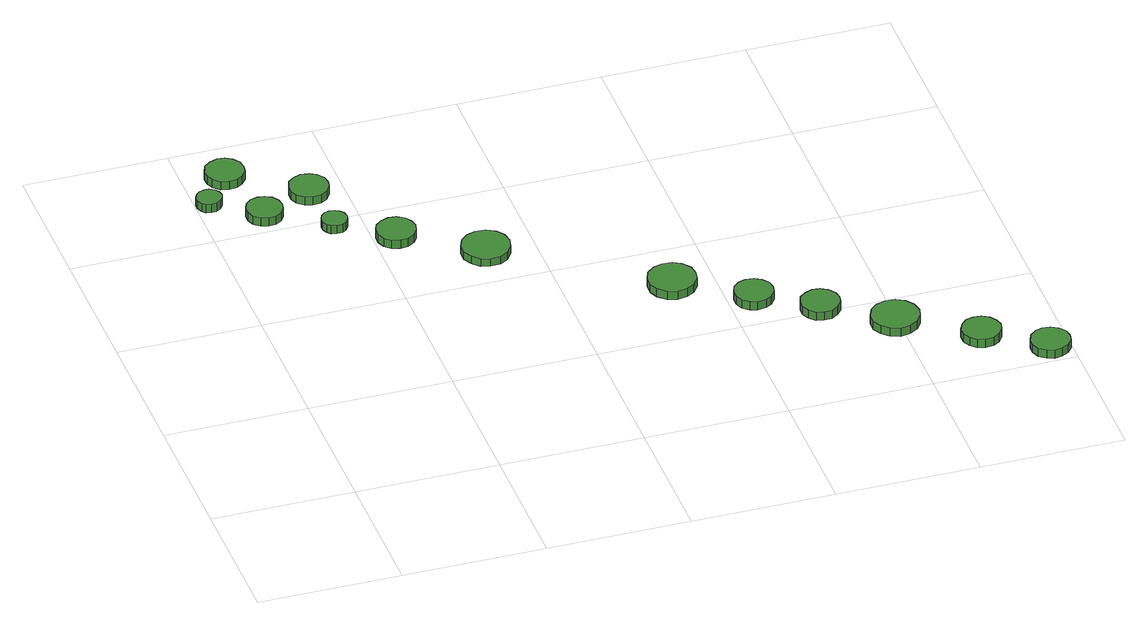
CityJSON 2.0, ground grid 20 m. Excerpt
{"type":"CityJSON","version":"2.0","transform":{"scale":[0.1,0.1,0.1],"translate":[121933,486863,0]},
"CityObjects":{
"tree1":{"type":"SolitaryVegetationObject","attributes":{"function":"something"},"geometry":[{"type":"MultiSurface","lod":"1","boundaries":[[[0,1,2,3,4,5,6,7,8,9,10,11,12,13,14]],[[15,16,17,18,19,20,21,22,23,24,25,26,27,28,29]],[[0,29,28,1]],[[1,28,27,2]],[[2,27,26,3]],[[3,26,25,4]],[[4,25,24,5]],[[5,24,23,6]],[[6,23,22,7]],[[7,22,21,8]],[[8,21,20,9]],[[9,20,19,10]],[[10,19,18,11]],[[11,18,17,12]],[[12,17,16,13]],[[13,16,15,14]],[[14,15,29,0]]]}]},
"tree2":{"type":"SolitaryVegetationObject","attributes":{"function":"something"},"geometry":[{"type":"MultiSurface","lod":"1","boundaries":[[[30,31,32,33,34,35,36,37,38,39,40,41,42,43,44]],[[45,46,47,48,49,50,51,52,53,54,55,56,57,58,59]],[[30,59,58,31]],[[31,58,57,32]],[[32,57,56,33]],[[33,56,55,34]],[[34,55,54,35]],[[35,54,53,36]],[[36,53,52,37]],[[37,52,51,38]],[[38,51,50,39]],[[39,50,49,40]],[[40,49,48,41]],[[41,48,47,42]],[[42,47,46,43]],[[43,46,45,44]],[[44,45,59,30]]]}]},
"tree3":{"type":"SolitaryVegetationObject","attributes":{"function":"something"},"geometry":[{"type":"MultiSurface","lod":"1","boundaries":[[[60,61,62,63,64,65,66,67,68,69,70,71,72,73,74]],[[75,76,77,78,79,80,81,82,83,84,85,86,87,88,89]],[[60,89,88,61]],[[61,88,87,62]],[[62,87,86,63]],[[63,86,85,64]],[[64,85,84,65]],[[65,84,83,66]],[[66,83,82,67]],[[67,82,81,68]],[[68,81,80,69]],[[69,80,79,70]],[[70,79,78,71]],[[71,78,77,72]],[[72,77,76,73]],[[73,76,75,74]],[[74,75,89,60]]]}]},
"tree4":{"type":"SolitaryVegetationObject","attributes":{"function":"something"},"geometry":[{"type":"MultiSurface","lod":"1","boundaries":[[[90,91,92,93,94,95,96,97,98,99,100,101,102,103,104]],[[105,106,107,108,109,110,111,112,113,114,115,116,117,118,119]],[[90,119,118,91]],[[91,118,117,92]],[[92,117,116,93]],[[93,116,115,94]],[[94,115,114,95]],[[95,114,113,96]],[[96,113,112,97]],[[97,112,111,98]],[[98,111,110,99]],[[99,110,109,100]],[[100,109,108,101]],[[101,108,107,102]],[[102,107,106,103]],[[103,106,105,104]],[[104,105,119,90]]]}]},
"tree5":{"type":"SolitaryVegetationObject","attributes":{"function":"something"},"geometry":[{"type":"MultiSurface","lod":"1","boundaries":[[[120,121,122,123,124,125,126,127,128,129,130,131,132,133,134]],[[135,136,137,138,139,140,141,142,143,144,145,146,147,148,149]],[[120,149,148,121]],[[121,148,147,122]],[[122,147,146,123]],[[123,146,145,124]],[[124,145,144,125]],[[125,144,143,126]],[[126,143,142,127]],[[127,142,141,128]],[[128,141,140,129]],[[129,140,139,130]],[[130,139,138,131]],[[131,138,137,132]],[[132,137,136,133]],[[133,136,135,134]],[[134,135,149,120]]]}]},
"tree6":{"type":"SolitaryVegetationObject","attributes":{"function":"something"},"geometry":[{"type":"MultiSurface","lod":"1","boundaries":[[[150,151,152,153,154,155,156,157,158,159,160,161,162,163,164]],[[165,166,167,168,169,170,171,172,173,174,175,176,177,178,179]],[[150,179,178,151]],[[151,178,177,152]],[[152,177,176,153]],[[153,176,175,154]],[[154,175,174,155]],[[155,174,173,156]],[[156,173,172,157]],[[157,172,171,158]],[[158,171,170,159]],[[159,170,169,160]],[[160,169,168,161]],[[161,168,167,162]],[[162,167,166,163]],[[163,166,165,164]],[[164,165,179,150]]]}]},
"tree7":{"type":"SolitaryVegetationObject","attributes":{"function":"something"},"geometry":[{"type":"MultiSurface","lod":"1","boundaries":[[[180,181,182,183,184,185,186,187,188,189,190,191,192,193,194]],[[195,196,197,198,199,200,201,202,203,204,205,206,207,208,209]],[[180,209,208,181]],[[181,208,207,182]],[[182,207,206,183]],[[183,206,205,184]],[[184,205,204,185]],[[185,204,203,186]],[[186,203,202,187]],[[187,202,201,188]],[[188,201,200,189]],[[189,200,199,190]],[[190,199,198,191]],[[191,198,197,192]],[[192,197,196,193]],[[193,196,195,194]],[[194,195,209,180]]]}]},
"tree8":{"type":"SolitaryVegetationObject","attributes":{"function":"something"},"geometry":[{"type":"MultiSurface","lod":"1","boundaries":[[[210,211,212,213,214,215,216,217,218,219,220,221,222,223,224]],[[225,226,227,228,229,230,231,232,233,234,235,236,237,238,239]],[[210,239,238,211]],[[211,238,237,212]],[[212,237,236,213]],[[213,236,235,214]],[[214,235,234,215]],[[215,234,233,216]],[[216,233,232,217]],[[217,232,231,218]],[[218,231,230,219]],[[219,230,229,220]],[[220,229,228,221]],[[221,228,227,222]],[[222,227,226,223]],[[223,226,225,224]],[[224,225,239,210]]]}]},
"tree9":{"type":"SolitaryVegetationObject","attributes":{"function":"something"},"geometry":[{"type":"MultiSurface","lod":"1","boundaries":[[[240,241,242,243,244,245,246,247,248,249,250,251,252,253,254]],[[255,256,257,258,259,260,261,262,263,264,265,266,267,268,269]],[[240,269,268,241]],[[241,268,267,242]],[[242,267,266,243]],[[243,266,265,244]],[[244,265,264,245]],[[245,264,263,246]],[[246,263,262,247]],[[247,262,261,248]],[[248,261,260,249]],[[249,260,259,250]],[[250,259,258,251]],[[251,258,257,252]],[[252,257,256,253]],[[253,256,255,254]],[[254,255,269,240]]]}]},
"tree10":{"type":"SolitaryVegetationObject","attributes":{"function":"something"},"geometry":[{"type":"MultiSurface","lod":"1","boundaries":[[[270,271,272,273,274,275,276,277,278,279,280,281,282,283,284]],[[285,286,287,288,289,290,291,292,293,294,295,296,297,298,299]],[[270,299,298,271]],[[271,298,297,272]],[[272,297,296,273]],[[273,296,295,274]],[[274,295,294,275]],[[275,294,293,276]],[[276,293,292,277]],[[277,292,291,278]],[[278,291,290,279]],[[279,290,289,280]],[[280,289,288,281]],[[281,288,287,282]],[[282,287,286,283]],[[283,286,285,284]],[[284,285,299,270]]]}]},
"tree11":{"type":"SolitaryVegetationObject","attributes":{"function":"something"},"geometry":[{"type":"MultiSurface","lod":"1","boundaries":[[[300,301,302,303,304,305,306,307,308,309,310,311,312,313,314]],[[315,316,317,318,319,320,321,322,323,324,325,326,327,328,329]],[[300,329,328,301]],[[301,328,327,302]],[[302,327,326,303]],[[303,326,325,304]],[[304,325,324,305]],[[305,324,323,306]],[[306,323,322,307]],[[307,322,321,308]],[[308,321,320,309]],[[309,320,319,310]],[[310,319,318,311]],[[311,318,317,312]],[[312,317,316,313]],[[313,316,315,314]],[[314,315,329,300]]]}]},
"tree12":{"type":"SolitaryVegetationObject","attributes":{"function":"something"},"geometry":[{"type":"MultiSurface","lod":"1","boundaries":[[[330,331,332,333,334,335,336,337,338,339,340,341,342,343,344]],[[345,346,347,348,349,350,351,352,353,354,355,356,357,358,359]],[[330,359,358,331]],[[331,358,357,332]],[[332,357,356,333]],[[333,356,355,334]],[[334,355,354,335]],[[335,354,353,336]],[[336,353,352,337]],[[337,352,351,338]],[[338,351,350,339]],[[339,350,349,340]],[[340,349,348,341]],[[341,348,347,342]],[[342,347,346,343]],[[343,346,345,344]],[[344,345,359,330]]]}]},
"tree13":{"type":"SolitaryVegetationObject","attributes":{"function":"something"},"geometry":[{"type":"MultiSurface","lod":"1","boundaries":[[[360,361,362,363,364,365,366,367,368,369,370,371,372,373,374]],[[375,376,377,378,379,380,381,382,383,384,385,386,387,388,389]],[[360,389,388,361]],[[361,388,387,362]],[[362,387,386,363]],[[363,386,385,364]],[[364,385,384,365]],[[365,384,383,366]],[[366,383,382,367]],[[367,382,381,368]],[[368,381,380,369]],[[369,380,379,370]],[[370,379,378,371]],[[371,378,377,372]],[[372,377,376,373]],[[373,376,375,374]],[[374,375,389,360]]]}]}
},
"vertices":[
[37,681,23],[35,688,23],[31,694,23],[24,698,23],[17,698,23],[10,696,23],[5,691,23],[2,685,23],[2,677,23],[5,670,23],[10,665,23],[17,663,23],[24,664,23],[31,668,23],[35,674,23],[35,674,10],[31,668,10],[24,664,10],[17,663,10],[10,665,10],[5,670,10],[2,677,10],[2,685,10],[5,691,10],[10,696,10],[17,698,10],[24,698,10],[31,694,10],[35,688,10],[37,681,10],
[106,637,22],[104,647,22],[98,656,22],[89,661,22],[79,662,22],[69,659,22],[61,652,22],[57,642,22],[57,632,22],[61,622,22],[69,615,22],[79,612,22],[89,613,22],[98,618,22],[104,627,22],[104,627,9],[98,618,9],[89,613,9],[79,612,9],[69,615,9],[61,622,9],[57,632,9],[57,642,9],[61,652,9],[69,659,9],[79,662,9],[89,661,9],[98,656,9],[104,647,9],[106,637,9],
[84,733,23],[82,744,23],[75,753,23],[66,759,23],[55,760,23],[44,756,23],[35,749,23],[31,738,23],[31,727,23],[35,717,23],[44,709,23],[55,706,23],[66,707,23],[75,713,23],[82,722,23],[82,722,10],[75,713,10],[66,707,10],[55,706,10],[44,709,10],[35,717,10],[31,727,10],[31,738,10],[35,749,10],[44,756,10],[55,760,10],[66,759,10],[75,753,10],[82,744,10],[84,733,10],
[179,585,22],[177,593,22],[173,598,22],[167,602,22],[159,603,22],[152,601,22],[147,596,22],[144,589,22],[144,582,22],[147,575,22],[152,570,22],[159,568,22],[167,568,22],[173,572,22],[177,578,22],[177,578,9],[173,572,9],[167,568,9],[159,568,9],[152,570,9],[147,575,9],[144,582,9],[144,589,9],[147,596,9],[152,601,9],[159,603,9],[167,602,9],[173,598,9],[177,593,9],[179,585,9],
[179,667,22],[177,678,22],[170,687,22],[161,692,22],[149,694,22],[139,690,22],[130,683,22],[126,672,22],[126,661,22],[130,651,22],[139,643,22],[149,640,22],[161,641,22],[170,646,22],[177,656,22],[177,656,9],[170,646,9],[161,641,9],[149,640,9],[139,643,9],[130,651,9],[126,661,9],[126,672,9],[130,683,9],[139,690,9],[149,694,9],[161,692,9],[170,687,9],[177,678,9],[179,667,9],
[258,536,23],[255,547,23],[249,556,23],[239,562,23],[228,563,23],[217,559,23],[208,552,23],[204,542,23],[204,530,23],[208,520,23],[217,512,23],[228,509,23],[239,510,23],[249,516,23],[255,525,23],[255,525,10],[249,516,10],[239,510,10],[228,509,10],[217,512,10],[208,520,10],[204,530,10],[204,542,10],[208,552,10],[217,559,10],[228,563,10],[239,562,10],[249,556,10],[255,547,10],[258,536,10],
[365,465,23],[362,479,23],[354,490,23],[342,497,23],[328,498,23],[315,494,23],[305,485,23],[299,472,23],[299,458,23],[305,446,23],[315,436,23],[328,432,23],[342,433,23],[354,440,23],[362,452,23],[362,452,11],[354,440,11],[342,433,11],[328,432,11],[315,436,11],[305,446,11],[299,458,11],[299,472,11],[305,485,11],[315,494,11],[328,498,11],[342,497,11],[354,490,11],[362,479,11],[365,465,11],
[575,320,22],[573,334,22],[564,345,22],[553,352,22],[539,353,22],[526,349,22],[515,340,22],[510,327,22],[510,313,22],[515,301,22],[526,291,22],[539,287,22],[553,289,22],[564,295,22],[573,307,22],[573,307,9],[564,295,9],[553,289,9],[539,287,9],[526,291,9],[515,301,9],[510,313,9],[510,327,9],[515,340,9],[526,349,9],[539,353,9],[553,352,9],[564,345,9],[573,334,9],[575,320,9],
[662,258,22],[660,269,22],[653,278,22],[644,284,22],[632,285,22],[622,282,22],[613,274,22],[609,264,22],[609,253,22],[613,242,22],[622,235,22],[632,231,22],[644,233,22],[653,238,22],[660,247,22],[660,247,9],[653,238,9],[644,233,9],[632,231,9],[622,235,9],[613,242,9],[609,253,9],[609,264,9],[613,274,9],[622,282,9],[632,285,9],[644,284,9],[653,278,9],[660,269,9],[662,258,9],
[738,209,22],[736,220,22],[729,229,22],[719,235,22],[708,236,22],[698,232,22],[689,225,22],[685,214,22],[685,203,22],[689,193,22],[698,185,22],[708,182,22],[719,183,22],[729,189,22],[736,198,22],[736,198,9],[729,189,9],[719,183,9],[708,182,9],[698,185,9],[689,193,9],[685,203,9],[685,214,9],[689,225,9],[698,232,9],[708,236,9],[719,235,9],[729,229,9],[736,220,9],[738,209,9],
[829,149,22],[826,163,22],[818,174,22],[806,181,22],[792,182,22],[779,178,22],[769,169,22],[763,156,22],[763,142,22],[769,130,22],[779,121,22],[792,116,22],[806,118,22],[818,125,22],[826,136,22],[826,136,9],[818,125,9],[806,118,9],[792,116,9],[779,121,9],[769,130,9],[763,142,9],[763,156,9],[769,169,9],[779,178,9],[792,182,9],[806,181,9],[818,174,9],[826,163,9],[829,149,9],
[921,84,22],[918,95,22],[912,104,22],[902,110,22],[891,111,22],[880,108,22],[872,100,22],[867,90,22],[867,78,22],[872,68,22],[880,61,22],[891,57,22],[902,58,22],[912,64,22],[918,73,22],[918,73,9],[912,64,9],[902,58,9],[891,57,9],[880,61,9],[872,68,9],[867,78,9],[867,90,9],[872,100,9],[880,108,9],[891,111,9],[902,110,9],[912,104,9],[918,95,9],[921,84,9],
[999,31,23],[997,42,23],[990,51,23],[980,57,23],[969,58,23],[959,55,23],[950,47,23],[946,37,23],[946,26,23],[950,15,23],[959,8,23],[969,4,23],[980,6,23],[990,11,23],[997,20,23],[997,20,10],[990,11,10],[980,6,10],[969,4,10],[959,8,10],[950,15,10],[946,26,10],[946,37,10],[950,47,10],[959,55,10],[969,58,10],[980,57,10],[990,51,10],[997,42,10],[999,31,10]
]}
